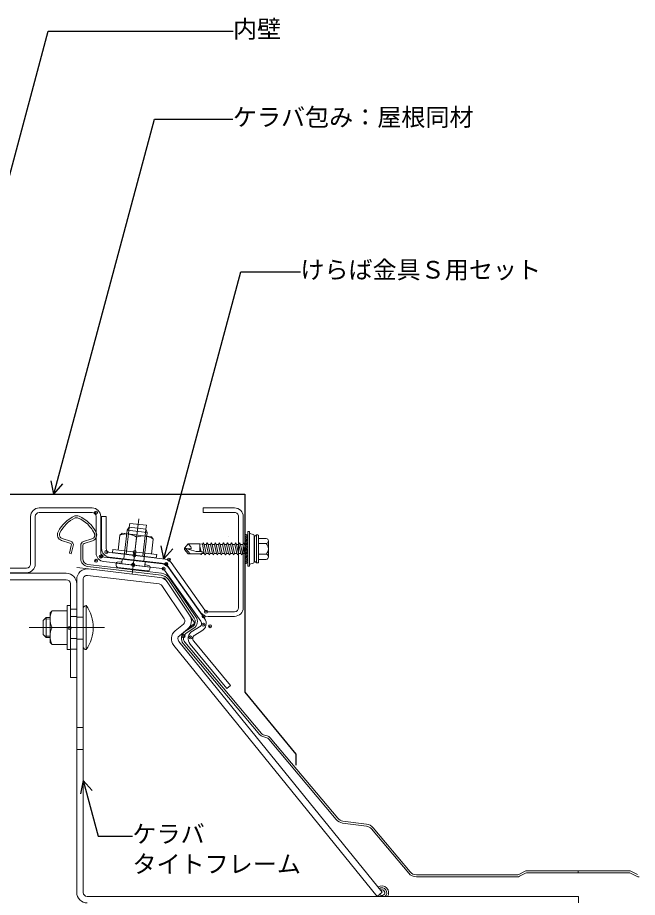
# Model space of a CAD drawing. Units: millimetres at full size, sheet at 1:3; details may follow other scales. Extents: x -1262 to 3778, y -891 to 1036.
# Drawn here: x 1795.6 to 2104.7, y 190.7 to 629.3 of the extents above; entities that cross this region are included whole.
import ezdxf
from ezdxf.enums import TextEntityAlignment as Align

# ---------------------------------------------------------------- set-up
doc = ezdxf.new("R2010")
doc.units = ezdxf.units.MM
doc.header["$LTSCALE"] = 3
doc.header["$PDMODE"] = 32
doc.header["$PDSIZE"] = 1.5
for name, color, linetype, lineweight in [('0-6_名称1', 5, 'Continuous', 25), ('0-B_屋根1', 6, 'Continuous', 20), ('1-1_水切1', 134, 'Continuous', 30), ('2-7_ビス1', 7, 'Continuous', 5), ('2-A_タイトフレーム', 3, 'Continuous', 9), ('3-0_吊子', 7, 'Continuous', 5)]:
    doc.layers.add(name, color=color, linetype=linetype, lineweight=lineweight)
doc.styles.add('ＭＳ ゴシック', font='')
doc.styles.get('ＭＳ ゴシック').set_extended_font_data('MS Gothic')

msp = doc.modelspace()

# ---------------------------------------------------------------- linework, layer by layer
at = {"layer": '0-6_名称1'}
for p, q in [((1813.795, 391.811), (1812.451, 398.383)), ((1813.795, 391.811), (1818.246, 396.83)), ((1868.586, 359.466), (1867.241, 366.038)), ((1868.586, 359.466), (1873.037, 364.485)), ((1828.347, 248.988), (1827.002, 242.415)), ((1828.347, 248.988), (1832.798, 243.968))]:
    msp.add_line(p, q, dxfattribs=at)
for points in [[(1773.147, 481.832), (1810.859, 622.577), (1903.054, 622.577)], [(1813.795, 391.811), (1863.855, 578.635), (1902.968, 578.635)], [(1868.586, 359.466), (1906.93, 502.565), (1936.644, 502.565)], [(1828.347, 248.988), (1835.757, 221.334), (1852.91, 221.334)]]:
    msp.add_lwpolyline(points, dxfattribs=at)
at = {"layer": '0-B_屋根1'}
for p, q in [((1825.095, 380.994), (1824.195, 380.994)), ((1824.419, 379.995), (1825.095, 379.995)), ((1817.579, 368.675), (1821.766, 367.373)), ((1822.063, 368.328), (1817.876, 369.63)), ((1832.707, 369.427), (1828.483, 368.07)), ((1828.789, 367.118), (1833.013, 368.475)), ((1827.095, 366.165), (1827.095, 359.659)), ((1828.095, 359.659), (1828.095, 366.165)), ((1830.622, 355.687), (1867.25, 351.326)), ((1867.369, 352.319), (1830.74, 356.68)), ((1870.803, 349.159), (1883.748, 329.991)), ((1884.577, 330.551), (1871.632, 349.719)), ((1882.941, 325.826), (1879.071, 323.212)), ((1879.63, 322.384), (1883.5, 324.997)), ((1878.245, 317.326), (1916.406, 271.848)), ((1917.172, 272.49), (1879.011, 317.969)), ((1917.869, 270.895), (1919.858, 270.318)), ((1920.137, 271.279), (1918.147, 271.855)), ((1920.833, 269.683), (1954.513, 229.546)), ((1955.279, 230.188), (1921.6, 270.325)), ((1969.686, 227.246), (1957.826, 228.793)), ((1957.696, 227.801), (1969.557, 226.255)), ((1972.104, 224.86), (1990.63, 202.781)), ((1991.396, 203.423), (1972.87, 225.502)), ((2044.623, 201.995), (1994.46, 201.995)), ((2048.462, 203.678), (2045.517, 202.206)), ((2045.965, 201.311), (2048.909, 202.783)), ((2075.095, 203.995), (2049.803, 203.995)), ((2104.225, 201.311), (2101.281, 202.783)), ((2101.728, 203.678), (2104.672, 202.206)), ((1994.46, 200.995), (2044.623, 200.995))]:
    msp.add_line(p, q, dxfattribs=at)
for points in [[(1822.439, 366.173), (1821.452, 362.273), (1822.421, 362.028), (1823.408, 365.928)], [(2049.803, 202.995), (2075.095, 202.995), (2075.095, 203.995)], [(2100.387, 202.995), (2075.095, 202.995), (2075.095, 203.995), (2100.387, 203.995)]]:
    msp.add_lwpolyline(points, dxfattribs=at)
for centre, radius, start, end in [((1831.691, 364.812), 17.834, 114.85353, 152.90711), ((1831.691, 364.812), 16.834, 115.59267, 153.13098), ((1825.096, 377.999), 2.995, 66.57536, 90.0188), ((1825.095, 377.996), 1.999, 66.57715, 89.99521), ((1819.534, 365.146), 16, 25.93718, 66.59444), ((1819.534, 365.146), 17, 26.54208, 66.59444), ((1818.47, 371.54), 3, 152.3059, 252.73149), ((1818.47, 371.54), 2, 153.88999, 252.73245), ((1832.095, 371.331), 2, 287.81273, 24.00079), ((1832.095, 371.331), 3, 287.81508, 28.07475), ((1901.676, 371.795), 1.5, 227.30688, 227.38289), ((1821.47, 366.418), 1, 345.8, 72.72865), ((1821.469, 366.418), 2, 345.8, 72.72843), ((1829.095, 366.165), 2, 107.81598, 180), ((1829.095, 366.165), 1, 107.81574, 180), ((1831.095, 359.659), 4, 180, 263.21103), ((1831.095, 359.659), 3, 180, 263.21099), ((1866.659, 346.361), 5, 34.03215, 83.21103), ((1866.659, 346.361), 6, 34.03194, 83.21099), ((1881.262, 328.312), 3, 304.03234, 34.03215), ((1881.262, 328.312), 4, 304.03192, 34.03194), ((1881.309, 319.897), 4, 124.03234, 219.99999), ((1881.309, 319.897), 3, 124.03192, 220.00003), ((1918.704, 273.776), 2, 220.00003, 253.83481), ((1918.704, 273.776), 3, 219.99999, 253.83529), ((1919.301, 268.397), 2, 40.00003, 73.83529), ((1919.301, 268.397), 3, 39.99998, 73.83481), ((1958.343, 232.759), 5, 220.00003, 262.57043), ((1958.343, 232.759), 4, 219.99998, 262.57047), ((1969.039, 222.288), 4, 40.00002, 82.57043), ((1969.039, 222.288), 5, 39.99994, 82.57047), ((1994.46, 205.995), 5, 220.00002, 270), ((1994.46, 205.995), 4, 219.99994, 270), ((2044.623, 203.995), 2, 270, 296.5665), ((2049.803, 200.995), 3, 90, 116.5665), ((2049.803, 200.995), 2, 90, 116.56505), ((2100.387, 200.995), 3, 63.43399, 90), ((2100.387, 200.995), 2, 63.43495, 90), ((2044.623, 203.995), 3, 270, 296.56505), ((2105.567, 203.995), 3, 243.43495, 270)]:
    msp.add_arc(centre, radius, start, end, dxfattribs=at)
at = {"layer": '1-1_水切1'}
for points in [[(1750.147, 391.811), (1909.005, 391.811), (1908.993, 293.099)], [(1908.993, 293.099), (1934.44, 262.221), (1934.44, 256.718)]]:
    msp.add_lwpolyline(points, dxfattribs=at)
at = {"layer": '2-7_ビス1'}
for p, q in [((1911.282, 373.17), (1910.442, 373.17)), ((1911.282, 355.77), (1911.282, 373.17)), ((1909.002, 371.859), (1909.002, 357.082)), ((1910.442, 371.499), (1909.002, 371.859)), ((1909.002, 371.064), (1909.638, 371.7)), ((1909.002, 370.164), (1910.358, 371.52)), ((1910.442, 370.703), (1909.002, 369.263)), ((1910.442, 369.802), (1909.002, 368.362)), ((1910.442, 368.901), (1909.002, 367.461)), ((1913.155, 371.615), (1911.445, 372.155)), ((1913.562, 357.893), (1913.562, 371.047)), ((1913.802, 358.36), (1913.802, 370.58)), ((1913.916, 370.824), (1914.694, 371.477)), ((1914.694, 371.477), (1914.694, 357.464)), ((1914.694, 371.477), (1915.484, 371.477)), ((1915.802, 371.158), (1915.802, 357.782)), ((1919.644, 369.72), (1915.802, 369.72)), ((1920.702, 360.533), (1920.702, 368.408)), ((1880.673, 367.018), (1878.802, 364.789)), ((1878.802, 364.152), (1878.802, 364.789)), ((1880.673, 361.922), (1878.802, 364.152)), ((1879.331, 364.647), (1881.617, 361.922)), ((1884.674, 363.215), (1879.994, 364.469)), ((1886.446, 367.018), (1880.673, 367.018)), ((1886.446, 367.018), (1886.446, 363.215)), ((1886.446, 367.018), (1887.772, 366.784)), ((1887.248, 363.081), (1886.446, 365.846)), ((1886.446, 364.47), (1886.658, 363.183)), ((1888.168, 367.47), (1887.772, 366.784)), ((1887.772, 366.784), (1888.734, 362.241)), ((1888.168, 367.47), (1888.613, 366.699)), ((1888.613, 366.699), (1889.624, 362.241)), ((1889.745, 366.699), (1888.613, 366.699)), ((1890.19, 367.47), (1889.745, 366.699)), ((1889.745, 366.699), (1890.756, 362.241)), ((1890.19, 367.47), (1890.635, 366.699)), ((1890.635, 366.699), (1891.646, 362.241)), ((1891.768, 366.699), (1890.635, 366.699)), ((1892.213, 367.47), (1891.768, 366.699)), ((1891.768, 366.699), (1892.779, 362.241)), ((1892.213, 367.47), (1892.658, 366.699)), ((1892.658, 366.699), (1893.669, 362.241)), ((1894.235, 367.47), (1894.68, 366.699)), ((1894.68, 366.699), (1895.691, 362.241)), ((1895.812, 366.699), (1894.68, 366.699)), ((1896.257, 367.47), (1895.812, 366.699)), ((1895.812, 366.699), (1896.824, 362.241)), ((1896.257, 367.47), (1896.702, 366.699)), ((1896.702, 366.699), (1897.713, 362.241)), ((1897.835, 366.699), (1896.702, 366.699)), ((1898.28, 367.47), (1897.835, 366.699)), ((1897.835, 366.699), (1898.846, 362.241)), ((1898.28, 367.47), (1898.725, 366.699)), ((1898.725, 366.699), (1899.736, 362.241)), ((1900.302, 367.47), (1900.747, 366.699)), ((1900.747, 366.699), (1901.758, 362.241)), ((1901.879, 366.699), (1900.747, 366.699)), ((1902.324, 367.47), (1901.879, 366.699)), ((1901.879, 366.699), (1902.891, 362.241)), ((1902.324, 367.47), (1902.769, 366.699)), ((1902.769, 366.699), (1903.78, 362.241)), ((1903.902, 366.699), (1902.769, 366.699)), ((1904.347, 367.47), (1903.902, 366.699)), ((1903.902, 366.699), (1904.913, 362.241)), ((1904.347, 367.47), (1904.792, 366.699)), ((1904.792, 366.699), (1905.803, 362.241)), ((1906.369, 367.47), (1906.814, 366.699)), ((1906.814, 366.699), (1907.825, 362.241)), ((1907.946, 366.699), (1906.814, 366.699)), ((1908.391, 367.47), (1907.946, 366.699)), ((1908.391, 367.47), (1908.836, 366.699)), ((1908.836, 366.699), (1909.002, 365.967)), ((1908.836, 366.699), (1909.002, 366.699)), ((1910.442, 368), (1909.002, 366.56)), ((1910.442, 367.1), (1909.002, 365.66)), ((1910.442, 366.199), (1909.002, 364.759)), ((1910.442, 365.298), (1909.002, 363.858)), ((1910.442, 364.397), (1909.002, 362.957)), ((1913.802, 366.699), (1913.562, 366.699)), ((1919.644, 367.095), (1915.802, 367.095)), ((1886.446, 361.922), (1880.673, 361.922)), ((1886.446, 363.215), (1884.674, 363.215)), ((1886.446, 361.922), (1886.854, 361.994)), ((1886.851, 362.011), (1886.854, 361.994)), ((1886.854, 361.994), (1887.003, 361.737)), ((1887.311, 361.737), (1887.003, 361.737)), ((1887.528, 362.113), (1887.311, 361.737)), ((1887.528, 362.113), (1887.509, 362.179)), ((1887.528, 362.113), (1888.252, 362.241)), ((1888.734, 362.241), (1888.252, 362.241)), ((1889.179, 361.47), (1888.734, 362.241)), ((1889.179, 361.47), (1889.624, 362.241)), ((1890.756, 362.241), (1889.624, 362.241)), ((1891.201, 361.47), (1890.756, 362.241)), ((1891.201, 361.47), (1891.646, 362.241)), ((1892.779, 362.241), (1891.646, 362.241)), ((1893.224, 361.47), (1892.779, 362.241)), ((1893.224, 361.47), (1893.669, 362.241)), ((1895.246, 361.47), (1894.801, 362.241)), ((1895.246, 361.47), (1895.691, 362.241)), ((1896.824, 362.241), (1895.691, 362.241)), ((1897.269, 361.47), (1896.824, 362.241)), ((1897.269, 361.47), (1897.713, 362.241)), ((1898.846, 362.241), (1897.713, 362.241)), ((1899.291, 361.47), (1898.846, 362.241)), ((1899.291, 361.47), (1899.736, 362.241)), ((1901.313, 361.47), (1900.868, 362.241)), ((1901.313, 361.47), (1901.758, 362.241)), ((1902.891, 362.241), (1901.758, 362.241)), ((1903.336, 361.47), (1902.891, 362.241)), ((1903.336, 361.47), (1903.78, 362.241)), ((1904.913, 362.241), (1903.78, 362.241)), ((1905.358, 361.47), (1904.913, 362.241)), ((1905.358, 361.47), (1905.803, 362.241)), ((1907.38, 361.47), (1906.935, 362.241)), ((1907.38, 361.47), (1907.825, 362.241)), ((1908.958, 362.241), (1907.825, 362.241)), ((1910.442, 363.497), (1909.002, 362.057)), ((1910.442, 362.596), (1909.002, 361.156)), ((1910.442, 361.695), (1909.002, 360.255)), ((1910.442, 360.794), (1909.002, 359.354)), ((1910.442, 359.893), (1909.002, 358.453)), ((1913.802, 362.241), (1913.562, 362.241)), ((1919.644, 361.845), (1915.802, 361.845)), ((1910.442, 358.993), (1909.002, 357.553)), ((1910.442, 357.442), (1909.002, 357.082)), ((1910.442, 358.092), (1909.575, 357.225)), ((1913.155, 357.325), (1911.445, 356.785)), ((1913.916, 358.116), (1914.694, 357.464)), ((1914.694, 357.464), (1915.484, 357.464)), ((1919.644, 359.22), (1915.802, 359.22))]:
    msp.add_line(p, q, dxfattribs=at)
for points in [[(1911.282, 355.77), (1910.442, 355.77), (1910.442, 373.17)], [(1878.802, 364.47), (1878.934, 364.531), (1879.066, 364.585), (1879.198, 364.626), (1879.331, 364.647), (1879.496, 364.638), (1879.662, 364.599), (1879.828, 364.539), (1879.994, 364.469)], [(1880.673, 367.018), (1880.985, 366.649), (1881.324, 366.256), (1881.655, 365.86), (1881.944, 365.482), (1882.156, 365.145), (1882.258, 364.872), (1882.216, 364.682), (1881.971, 364.574), (1881.535, 364.51), (1880.999, 364.478), (1880.456, 364.468), (1879.994, 364.469)], [(1894.235, 367.47), (1893.79, 366.699), (1892.658, 366.699)], [(1893.79, 366.699), (1894.801, 362.241), (1893.669, 362.241)], [(1900.302, 367.47), (1899.857, 366.699), (1898.725, 366.699)], [(1899.857, 366.699), (1900.868, 362.241), (1899.736, 362.241)], [(1906.369, 367.47), (1905.924, 366.699), (1904.792, 366.699)], [(1905.924, 366.699), (1906.935, 362.241), (1905.803, 362.241)], [(1907.946, 366.699), (1908.958, 362.241), (1909.002, 362.163)], [(1886.446, 361.922), (1887.261, 362.11), (1887.871, 362.295), (1888.251, 362.474), (1888.377, 362.642), (1888.239, 362.796), (1887.857, 362.941), (1887.253, 363.08), (1886.446, 363.215)]]:
    msp.add_lwpolyline(points, dxfattribs=at)
for centre, radius, start, end in [((1911.522, 372.382), 0.24, 180, 251.24339), ((1912.962, 371.047), 0.6, 0, 71.24339), ((1914.121, 370.58), 0.319, 130, 180), ((1915.484, 371.158), 0.319, 0, 90), ((1919.359, 368.408), 1.343, 282.25461, 77.74538), ((1916.917, 364.47), 3.785, 316.09561, 43.90437), ((1919.359, 360.533), 1.343, 282.25461, 77.74538), ((1911.522, 356.558), 0.24, 108.75661, 180), ((1912.962, 357.893), 0.6, 288.75661, 0), ((1914.121, 358.36), 0.319, 180, 230), ((1915.484, 357.782), 0.319, 270, 0)]:
    msp.add_arc(centre, radius, start, end, dxfattribs=at)
at = {"layer": '2-7_ビス1', "color": 5}
msp.add_point((1909.002, 364.47), dxfattribs=at)
at = {"layer": '2-A_タイトフレーム'}
for p, q in [((1830.953, 354.453), (1825.147, 355.144)), ((1830.583, 351.274), (1866.153, 347.04)), ((1830.953, 354.453), (1866.531, 350.217)), ((1825.147, 193.178), (1825.147, 349.305)), ((1828.347, 193.195), (1828.347, 349.288)), ((1866.531, 350.217), (1868.894, 349.936)), ((1870.226, 347.964), (1868.894, 349.936)), ((1870.226, 347.964), (1881.396, 331.424)), ((1867.574, 346.173), (1878.744, 329.633)), ((1825.147, 330.497), (1828.347, 330.497)), ((1881.396, 331.424), (1884.062, 327.475)), ((1878.346, 326.96), (1874.278, 323.662)), ((1880.361, 324.474), (1884.062, 327.475)), ((1880.361, 324.474), (1876.293, 321.176)), ((1825.147, 319.497), (1828.347, 319.497)), ((1873.513, 316.348), (1974.916, 191.268)), ((1875.999, 318.363), (1977.402, 193.283)), ((1825.147, 275.487), (1828.347, 275.487)), ((1825.147, 264.487), (1828.347, 264.487)), ((1977.402, 193.283), (1974.916, 191.268)), ((2071.144, 191.195), (1830.347, 191.195))]:
    msp.add_line(p, q, dxfattribs=at)
msp.add_lwpolyline([(2071.144, 191.195), (2075.27, 191.195), (2075.27, 187.995)], dxfattribs=at)
for centre, radius, start, end in [((1830.347, 349.288), 5.2, 83.2109, 180), ((1830.347, 349.288), 2, 83.2109, 180), ((1865.916, 345.054), 2, 34.03194, 83.2109), ((1865.916, 345.054), 5.2, 34.03194, 83.2109), ((1877.086, 328.514), 2, 309.03194, 34.03194), ((1877.086, 328.514), 5.2, 309.03194, 34.03194), ((1877.552, 319.623), 5.2, 129.03194, 219.03194), ((1877.552, 319.623), 2, 129.03194, 219.03194), ((1830.347, 193.195), 5.2, 180, 270), ((1830.347, 193.195), 2, 180, 270), ((1977.297, 193.122), 3.359, 324.85875, 125.90304), ((1977.297, 193.122), 2.393, 306.0893, 124.63702), ((1977.297, 193.122), 1.426, 216.66177, 121.64544)]:
    msp.add_arc(centre, radius, start, end, dxfattribs=at)
at = {"layer": '3-0_吊子'}
for p, q in [((1832.813, 384.899), (1806.413, 384.899)), ((1806.413, 382.599), (1832.813, 382.599)), ((1802.113, 380.599), (1802.113, 356.899)), ((1804.413, 356.899), (1804.413, 380.599)), ((1834.813, 380.599), (1834.813, 362.377)), ((1837.113, 362.377), (1837.113, 380.599)), ((1837.527, 380.599), (1837.527, 364.583)), ((1851.357, 375.217), (1851.594, 377.203)), ((1852.755, 351.888), (1856.047, 379.492)), ((1905.838, 380.599), (1905.835, 335.141)), ((1908.135, 335.141), (1908.138, 380.599)), ((1848.631, 359.53), (1850.336, 373.828)), ((1849.721, 361.817), (1851.312, 375.155)), ((1850.336, 373.828), (1851.357, 375.217)), ((1860.265, 372.644), (1850.336, 373.828)), ((1859.599, 374.234), (1851.357, 375.217)), ((1858.038, 360.825), (1859.629, 374.163)), ((1860.265, 372.644), (1859.599, 374.234)), ((1846.616, 371.351), (1845.728, 363.904)), ((1847.728, 372.226), (1846.616, 371.351)), ((1854.957, 370.357), (1854.069, 362.91)), ((1858.56, 358.345), (1860.265, 372.644)), ((1862.41, 361.915), (1863.298, 369.362)), ((1867.843, 356.936), (1838.876, 360.391)), ((1841.23, 360.413), (1868.89, 357.113)), ((1869.163, 359.397), (1841.59, 362.686)), ((1847.106, 359.41), (1847.141, 359.708)), ((1847.141, 359.708), (1860.05, 358.168)), ((1858.845, 360.729), (1848.915, 361.913)), ((1864.992, 361.607), (1864.802, 360.018)), ((1838.604, 358.108), (1867.571, 354.652)), ((1844.857, 357.444), (1844.729, 356.369)), ((1861.728, 355.349), (1844.847, 357.362)), ((1847.28, 358.004), (1845.323, 357.884)), ((1860.498, 353.482), (1845.604, 355.258)), ((1847.637, 357.533), (1847.85, 359.321)), ((1852.295, 356.474), (1853.168, 357.272)), ((1852.295, 356.474), (1853.201, 356.833)), ((1854.281, 356.238), (1853.484, 356.8)), ((1854.281, 356.238), (1853.619, 357.219)), ((1859.056, 356.172), (1859.27, 357.959)), ((1859.514, 356.545), (1861.388, 355.969)), ((1860.014, 357.87), (1860.05, 358.168)), ((1861.738, 355.432), (1861.609, 354.357)), ((1870.284, 356.286), (1887.081, 332.651)), ((1888.956, 333.983), (1872.159, 357.618)), ((1868.964, 353.825), (1887.004, 328.44)), ((1888.879, 329.772), (1870.839, 355.157)), ((1819.947, 349.099), (1750.147, 349.099)), ((1812.847, 333.662), (1811.847, 332.662)), ((1820.347, 333.662), (1812.847, 333.662)), ((1820.347, 336.262), (1821.947, 336.262)), ((1821.947, 334.401), (1825.147, 334.401)), ((1828.38, 334.762), (1828.38, 315.762)), ((1829.88, 336.262), (1829.88, 314.262)), ((1809.88, 330.262), (1808.38, 328.762)), ((1811.847, 329.52), (1809.13, 329.512)), ((1811.847, 330.27), (1809.88, 330.262)), ((1811.847, 332.662), (1811.847, 317.862)), ((1825.147, 330.762), (1821.947, 330.762)), ((1903.835, 333.141), (1890.586, 333.141)), ((1890.586, 330.841), (1903.835, 330.841)), ((1801.482, 325.262), (1839.034, 325.262)), ((1808.38, 328.762), (1808.38, 321.762)), ((1886.372, 325.548), (1882.829, 323.508)), ((1811.847, 321.012), (1809.13, 321.012)), ((1811.881, 320.262), (1809.88, 320.262)), ((1883.977, 321.515), (1887.52, 323.555)), ((1811.847, 317.862), (1812.847, 316.862)), ((1812.847, 316.862), (1820.347, 316.862)), ((1825.147, 319.762), (1821.947, 319.762)), ((1881.667, 317.034), (1900.033, 294.922)), ((1821.947, 314.401), (1825.147, 314.401))]:
    msp.add_line(p, q, dxfattribs=at)
for points in [[(1903.838, 384.899), (1888.138, 384.899), (1888.138, 382.599), (1903.838, 382.599)], [(1839.827, 364.672), (1839.827, 380.599), (1837.527, 380.599)], [(1859.599, 374.234), (1859.836, 376.22), (1851.594, 377.203)], [(1863.298, 369.362), (1862.424, 370.474), (1847.728, 372.226)], [(1864.802, 360.018), (1842.957, 362.623), (1843.147, 364.212), (1864.992, 361.607)], [(1750.147, 349.099), (1750.147, 352.299), (1819.947, 352.299)], [(1800.113, 354.899), (1750.18, 354.899), (1750.18, 352.599), (1800.113, 352.599)], [(1825.147, 347.099), (1825.147, 300.299), (1821.947, 300.299), (1821.947, 347.099)], [(1821.947, 336.262), (1821.947, 314.262), (1820.347, 314.262), (1820.347, 336.262)], [(1809.88, 330.262), (1809.88, 320.262), (1808.38, 321.762)], [(1900.041, 294.913), (1901.803, 296.391), (1883.437, 318.504)]]:
    msp.add_lwpolyline(points, dxfattribs=at)
for centre, radius, start, end in [((1806.413, 380.599), 4.3, 90, 180), ((1806.413, 380.599), 2, 90, 180), ((1832.813, 380.599), 4.3, 0, 90), ((1832.813, 380.599), 2, 0, 90), ((1903.838, 380.599), 4.3, 359.99664, 89.99953), ((1903.838, 380.599), 2, 359.99664, 89.99953), ((1849.802, 362.592), 9.32, 56.41501, 109.985), ((1858.143, 361.598), 9.32, 56.41501, 109.985), ((1841.727, 364.583), 4.2, 180, 263.19741), ((1841.827, 364.672), 2, 180, 263.19741), ((1839.113, 362.377), 4.3, 180, 263.19741), ((1839.113, 362.377), 2, 180, 263.19741), ((1800.113, 356.899), 2, 270, 0), ((1800.113, 356.899), 4.3, 270, 0), ((1845.722, 356.251), 1, 173.2, 263.2), ((1845.354, 357.385), 0.5, 93.50485, 173.2), ((1847.141, 357.592), 0.5, 263.2, 353.2), ((1847.249, 358.503), 0.5, 273.50485, 353.2), ((1853.371, 357.051), 0.3, 33.98066, 132.41936), ((1853.311, 356.555), 0.3, 54.78204, 111.61797), ((1859.553, 356.112), 0.5, 173.2, 263.2), ((1859.662, 357.023), 0.5, 173.2, 252.89515), ((1861.241, 355.491), 0.5, 353.2, 72.89515), ((1867.334, 352.666), 4.3, 35.40037, 83.19741), ((1868.654, 355.127), 2, 35.40037, 83.19741), ((1868.654, 355.127), 4.3, 35.40037, 83.19741), ((1819.947, 347.099), 5.2, 360, 90), ((1860.617, 354.475), 1, 263.2, 353.2), ((1867.334, 352.666), 2, 35.40037, 83.19741), ((1819.947, 347.099), 2, 0, 90), ((1821.167, 329.462), 9.32, 153.21501, 206.785), ((1829.88, 334.762), 1.5, 90, 180), ((1814.344, 325.262), 19.036, 324.69975, 35.30025), ((1890.586, 335.141), 2, 215.40037, 269.99928), ((1903.835, 335.141), 4.3, 269.99928, 359.99664), ((1903.835, 335.141), 2, 269.99928, 359.99664), ((1890.586, 335.141), 4.3, 215.40037, 269.99928), ((1885.374, 327.281), 4.3, 299.93772, 35.40037), ((1821.167, 321.062), 9.32, 153.21501, 206.785), ((1885.374, 327.281), 2, 299.93772, 35.40037), ((1884.975, 319.782), 4.3, 119.93772, 219.71218), ((1884.975, 319.782), 2, 119.93772, 219.71218), ((1829.88, 315.762), 1.5, 180, 270)]:
    msp.add_arc(centre, radius, start, end, dxfattribs=at)
for p in [(1834.813, 382.599), (1837.113, 360.602), (1837.527, 360.854), (1839.827, 362.896), (1853.88, 361.321), (1854.069, 362.91), (1871.055, 359.171), (1834.813, 358.56), (1853.288, 356.356), (1868.451, 354.547), (1869.735, 356.71), (1869.77, 357.008), (1889.554, 333.141), (1888.366, 330.841), (1821.58, 325.043), (1888.279, 326.646), (1891.619, 325.916), (1878.406, 320.961), (1881.92, 320.33)]:
    msp.add_point(p, dxfattribs=at)

# ---------------------------------------------------------------- texts
at = {"layer": '0-6_名称1', "style": 'ＭＳ ゴシック'}
for s, p in [('内壁', (1903.054, 616.577)), ('ケラバ包み：屋根同材', (1902.968, 572.635)), ('けらば金具Ｓ用セット', (1936.644, 496.565)), ('ケラバ\u3000\u3000\u3000\u3000', (1852.91, 215.334)), ('タイトフレーム', (1852.91, 200.334))]:
    msp.add_text(s, height=8.798, dxfattribs=at).set_placement(p, align=Align.BOTTOM_LEFT)

doc.saveas('drawing.dxf')
